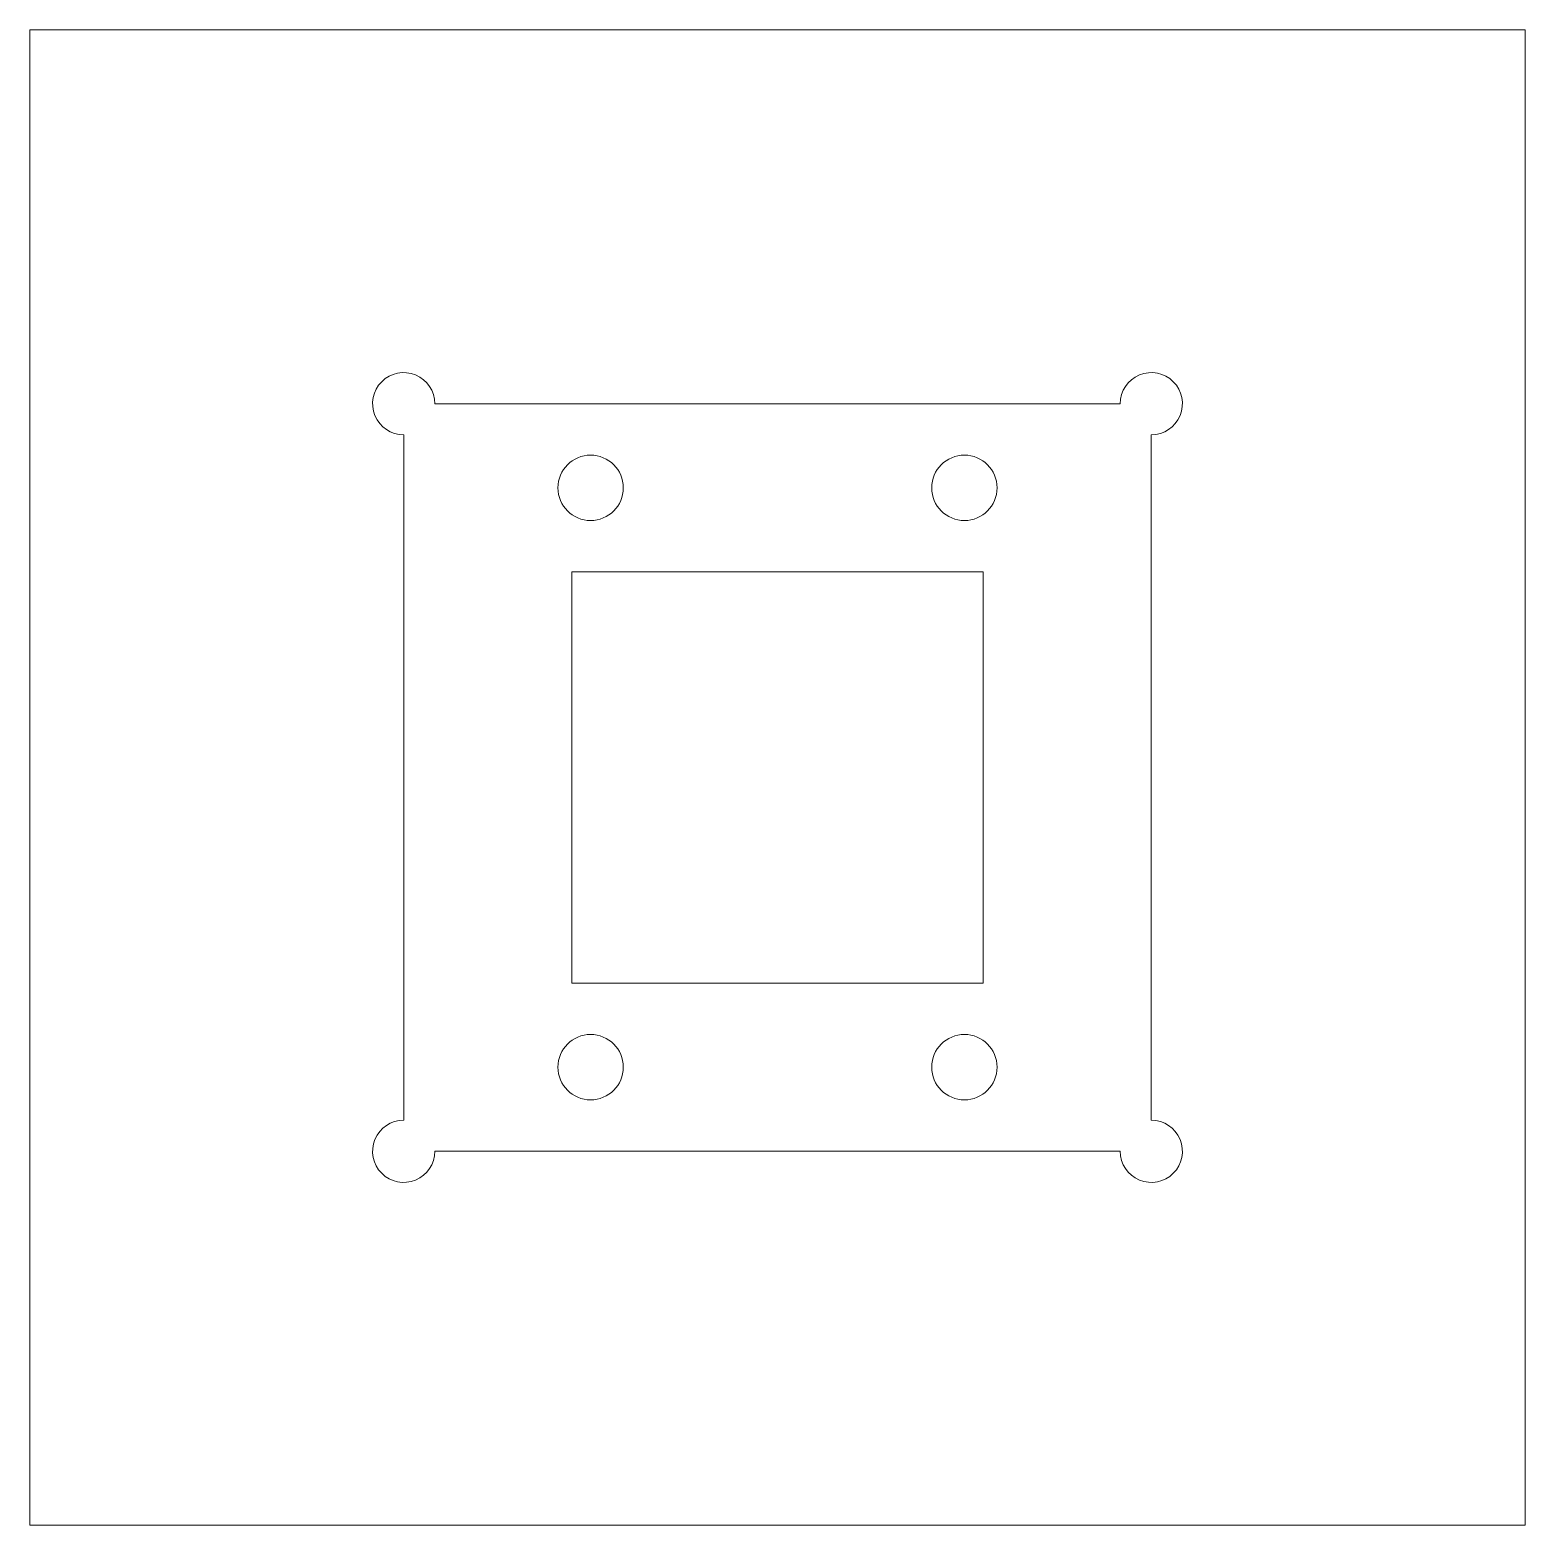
# Model space of a CAD drawing. Header units: metres. Extents: x -120 to 120, y -120 to 120.
import ezdxf

# ---------------------------------------------------------------- set-up
doc = ezdxf.new("R2010")
doc.units = ezdxf.units.M

msp = doc.modelspace()

# ---------------------------------------------------------------- linework, layer by layer
at = {"lineweight": 13}
for p, q in [((-120, 120), (120, 120)), ((-120, 120), (-120, -120)), ((120, 120), (120, -120)), ((-33, 33), (33, 33)), ((-33, 33), (-33, -33)), ((33, 33), (33, -33)), ((-33, -33), (33, -33)), ((-120, -120), (120, -120))]:
    msp.add_line(p, q, dxfattribs=at)
at = {"lineweight": 13, "flags": 128}
msp.add_lwpolyline([(55, -60), (-55, -60, -2.414214), (-60, -55), (-60, 55, -2.414214), (-55, 60), (55, 60, -2.414214), (60, 55), (60, -55, -2.414214)], format="xyb", close=True, dxfattribs=at)
at = {"lineweight": 13}
for centre in [(-30, 46.5), (-30, 46.5), (30, 46.5), (30, 46.5), (-30, -46.5), (-30, -46.5), (30, -46.5), (30, -46.5)]:
    msp.add_circle(centre, 5.25, dxfattribs=at)

doc.saveas('drawing.dxf')
